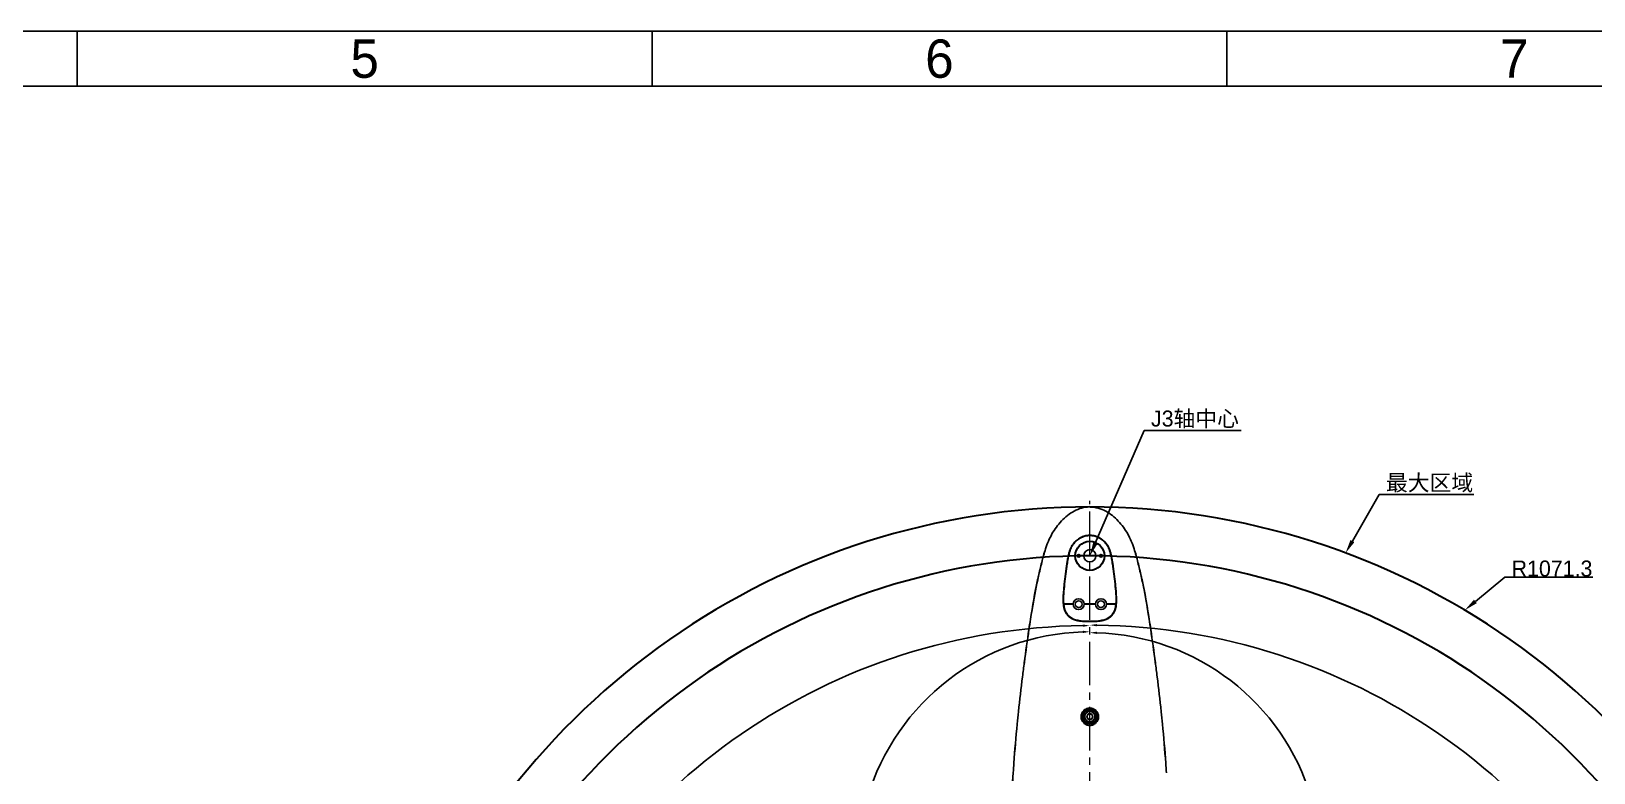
# Model space of a CAD drawing. Header units: millimetres. Extents: x 4086 to 8300, y 123 to 1549.
# Drawn here: x 7271 to 7957, y 1224 to 1549 of the extents above; entities that cross this region are included whole.
import ezdxf
from ezdxf import colors
from ezdxf.entities.mleader import LeaderData, LeaderLine
from ezdxf.enums import TextEntityAlignment as Align
from ezdxf.math import Vec2, Vec3

# ---------------------------------------------------------------- set-up
doc = ezdxf.new("R2010")
doc.units = ezdxf.units.MM
doc.linetypes.add('CENTER2', pattern=[28.575, 19.05, -3.175, 3.175, -3.175])
doc.layers.add('02___PRT_ALL_AXES', color=7, linetype='Continuous')
doc.layers.add('模板', color=7, linetype='Continuous')
doc.layers.add('中心线层', color=7, linetype='CENTER2', lineweight=0)
doc.layers.add('轮廓实线层', color=7, linetype='Continuous', lineweight=30)
doc.styles.add('思源黑', font='SourceHanSansCN-Normal.ttf')
doc.dimstyles.new('角度标注', dxfattribs={"dimtxt": 7, "dimasz": 3, "dimexe": 1.25, "dimexo": 0.625, "dimtad": 1, "dimtih": 1, "dimtoh": 1, "dimdsep": 46, "dimtxsty": '思源黑', "dimcen": 2.5, "dimadec": 0, "dimazin": 0, "dimtfac": 1, "dimtmove": 0, "dimatfit": 3, "dimfxl": 0, "dimarcsym": 0})

# ---------------------------------------------------------------- blocks, each defined once
blk = doc.blocks.new('图纸1')
at = {"color": 2}
for p, q in [((7291.66, 1549.22), (7291.66, 1525.22)), ((7543.66, 1549.22), (7543.66, 1525.22)), ((7795.66, 1549.22), (7795.66, 1525.22))]:
    blk.add_line(p, q, dxfattribs=at)
for points in [[(6283.66, 123.62), (6283.66, 1549.22), (8299.66, 1549.22), (8299.66, 123.62)], [(6403.66, 147.62), (6403.66, 1525.22), (8275.66, 1525.22), (8275.66, 147.62)]]:
    blk.add_lwpolyline(points, close=True, dxfattribs=at)
at = {"color": 2, "style": '思源黑'}
for s, p in [('5', (7417.66, 1537.22)), ('6', (7669.66, 1537.22)), ('7', (7921.66, 1537.22))]:
    blk.add_text(s, height=16.8, dxfattribs=at).set_placement(p, align=Align.MIDDLE_CENTER)
for tag, height, p in [('整机外形图', 19.2, (7891.14, 256.64)), ('当前页', 12, (8059.66, 207.62)), ('总页数', 12, (8203.66, 207.62))]:
    blk.add_attdef(tag, text='', height=height, dxfattribs=at).set_placement(p, align=Align.MIDDLE)
at = {"color": 7, "style": '思源黑'}
for tag, height, p in [('编号', 19.2, (8134.84, 252.67)), ('比例', 12, (7939.66, 171.62))]:
    blk.add_attdef(tag, text='', height=height, dxfattribs=at).set_placement(p, align=Align.MIDDLE)
blk = doc.blocks.new('*D1384')
at = {"layer": 'Defpoints', "color": 0}
for p in [(7735.59, 1343.42), (7540.71, 1205.31), (7735.59, 919.69), (7627.34, 894.77), (7538.77, 792.88)]:
    blk.add_point(p, dxfattribs=at)
at = {"layer": '轮廓实线层', "color": 0, "lineweight": -2}
for start, end in [(90.63802, 158.51194), (160.48173, 228.36198)]:
    blk.add_arc((7735.59, 1019.3), 269.41, start, end, dxfattribs=at)
at = {"layer": '轮廓实线层', "color": 0}
for points in [[(7732.59, 1288.19), (7732.59, 1289.19), (7735.59, 1288.71)], [(7556.26, 817.58), (7556.92, 818.33), (7558.84, 815.97)]]:
    blk.add_solid(points, dxfattribs=at)
at = {"layer": '轮廓实线层', "color": 0, "insert": (7483.24, 1113.65), "char_height": 7, "attachment_point": 5, "style": '思源黑'}
blk.add_mtext('139°', dxfattribs=at)
blk = doc.blocks.new('*D1385')
at = {"layer": 'Defpoints', "color": 0}
for p in [(7735.59, 1343.42), (7735.59, 1019.3), (8004.91, 1006.75), (7735.59, 919.69), (7843.84, 894.77)]:
    blk.add_point(p, dxfattribs=at)
at = {"layer": '轮廓实线层', "color": 0, "lineweight": -2}
blk.add_line((7844.25, 894.3), (7913.29, 814.88), dxfattribs=at)
for start, end in [(21.48732, 89.36246), (311.63754, 19.519)]:
    blk.add_arc((7735.59, 1019.3), 269.61, start, end, dxfattribs=at)
at = {"layer": '轮廓实线层', "color": 0}
for points in [[(7738.59, 1289.39), (7738.59, 1288.39), (7735.59, 1288.91)], [(7914.39, 818.18), (7915.05, 817.43), (7912.47, 815.82)]]:
    blk.add_solid(points, dxfattribs=at)
at = {"layer": '轮廓实线层', "color": 0, "insert": (7988.13, 1113.72), "char_height": 7, "attachment_point": 5, "style": '思源黑'}
blk.add_mtext('139°', dxfattribs=at)
blk = doc.blocks.new('*D1386')
at = {"layer": 'Defpoints', "color": 0}
for p in [(7735.59, 1343.42), (7656.93, 1248.76), (7735.59, 1184.3), (7672.21, 1065.1), (7735.59, 919.69)]:
    blk.add_point(p, dxfattribs=at)
at = {"layer": '轮廓实线层', "color": 0, "lineweight": -2}
for start, end in [(91.69021, 163.46675), (168.50561, 240.30979)]:
    blk.add_arc((7735.59, 1184.3), 101.7, start, end, dxfattribs=at)
at = {"layer": '轮廓实线层', "color": 0}
for points in [[(7732.6, 1285.45), (7732.58, 1286.45), (7735.59, 1286)], [(7684.98, 1095.51), (7685.46, 1096.39), (7687.85, 1094.5)]]:
    blk.add_solid(points, dxfattribs=at)
at = {"layer": '轮廓实线层', "color": 0, "insert": (7636.91, 1208.9), "char_height": 7, "attachment_point": 5, "style": '思源黑'}
blk.add_mtext('151°', dxfattribs=at)
blk = doc.blocks.new('*D1387')
at = {"layer": 'Defpoints', "color": 0}
for p in [(7735.59, 1343.42), (7735.59, 1184.3), (7834.91, 1164.39), (7803.99, 1055.66), (7735.59, 919.69)]:
    blk.add_point(p, dxfattribs=at)
at = {"layer": '轮廓实线层', "color": 0, "lineweight": -2}
for start, end in [(16.54335, 88.3031), (299.6969, 11.48452)]:
    blk.add_arc((7735.59, 1184.3), 101.3, start, end, dxfattribs=at)
at = {"layer": '轮廓实线层', "color": 0}
for points in [[(7738.6, 1286.05), (7738.58, 1285.05), (7735.59, 1285.6)], [(7785.53, 1096.74), (7786.02, 1095.87), (7783.15, 1094.86)]]:
    blk.add_solid(points, dxfattribs=at)
at = {"layer": '轮廓实线层', "color": 0, "insert": (7833.88, 1208.8), "char_height": 7, "attachment_point": 5, "style": '思源黑'}
blk.add_mtext('151°', dxfattribs=at)

msp = doc.modelspace()

# ---------------------------------------------------------------- linework, layer by layer
for p, q in [((7733.837, 1328.132), (7733.94, 1328.152)), ((7735.591, 1328.301), (7735.591, 1328.151)), ((7735.996, 1328.202), (7735.906, 1328.202)), ((7737.885, 1328.005), (7737.966, 1327.983)), ((7723.938, 1301.2), (7723.935, 1301.138)), ((7723.978, 1298.18), (7728.3, 1298.18)), ((7728.3, 1298.03), (7723.987, 1298.03)), ((7723.991, 1297.993), (7723.992, 1297.977)), ((7724.33, 1296.151), (7724.34, 1296.117)), ((7724.34, 1296.116), (7724.33, 1296.151)), ((7725.391, 1298.03), (7725.391, 1298.18)), ((7726.891, 1298.03), (7726.891, 1298.18)), ((7733.098, 1298.18), (7738.085, 1298.18)), ((7738.085, 1298.03), (7733.098, 1298.03)), ((7734.841, 1298.03), (7734.841, 1298.18)), ((7736.341, 1298.03), (7736.341, 1298.18)), ((7742.883, 1298.18), (7747.205, 1298.18)), ((7747.196, 1298.03), (7742.883, 1298.03)), ((7744.291, 1298.03), (7744.291, 1298.18)), ((7745.791, 1298.03), (7745.791, 1298.18)), ((7746.845, 1296.123), (7746.856, 1296.16)), ((7746.856, 1296.16), (7746.846, 1296.128)), ((7746.848, 1296.132), (7746.856, 1296.16)), ((7728.733, 1291.389), (7728.714, 1291.33)), ((7728.733, 1291.389), (7728.82, 1291.369)), ((7734.121, 1290.466), (7734.073, 1290.468)), ((7735.591, 1290.444), (7735.591, 1290.594)), ((7737.11, 1290.468), (7737.062, 1290.466)), ((7741.676, 1291.144), (7741.763, 1291.164)), ((7741.849, 1291.192), (7741.866, 1291.132)), ((7742.28, 1291.327), (7742.305, 1291.254)), ((7742.363, 1291.368), (7742.45, 1291.389)), ((7742.482, 1291.304), (7742.47, 1291.3)), ((7745.115, 1293.088), (7745.207, 1293.188)), ((7734.206, 1248.798), (7734.899, 1249.998)), ((7734.899, 1247.598), (7734.206, 1248.798)), ((7734.899, 1249.998), (7736.284, 1249.998)), ((7736.284, 1247.598), (7734.899, 1247.598)), ((7735.591, 1252.021), (7735.591, 1252.59)), ((7736.284, 1249.998), (7736.977, 1248.798)), ((7736.977, 1248.798), (7736.284, 1247.598)), ((7735.591, 1245.586), (7735.591, 1244.962))]:
    msp.add_line(p, q)
for centre, radius in [((7730.716, 1319.298), 0.585), ((7730.716, 1319.298), 0.495), ((7735.591, 1319.298), 2.7), ((7740.466, 1319.298), 0.585), ((7740.466, 1319.298), 0.495), ((7730.699, 1298.105), 2.4), ((7730.699, 1298.105), 1.5), ((7740.484, 1298.105), 2.4), ((7740.484, 1298.105), 1.5), ((7735.591, 1248.798), 3), ((7735.591, 1248.798), 2.43), ((7735.591, 1248.798), 2.25), ((7735.591, 1248.798), 1.2)]:
    msp.add_circle(centre, radius)
for centre, radius, start, end in [((7735.593, 1326.795), 13.904, 89.187636, 90.406438), ((7735.345, 1320.588), 7.694, 99.903578, 106.179159), ((7735.483, 1319.913), 8.382, 99.242401, 101.329189), ((7735.55, 1319.459), 8.841, 92.665918, 98.750781), ((7735.583, 1318.819), 9.482, 92.39735, 92.579525), ((7735.585, 1318.766), 9.535, 91.991955, 92.397142), ((7735.592, 1318.508), 9.703, 90.890881, 91.333609), ((7735.592, 1318.409), 9.892, 89.790896, 90.006143), ((7735.593, 1318.519), 9.781, 89.561549, 90.007183), ((7735.593, 1318.577), 9.724, 89.115269, 89.561557), ((7735.593, 1318.587), 9.624, 88.669551, 89.116275), ((7735.705, 1325.841), 2.37, 86.214551, 87.300553), ((7735.996, 1328.202), 0.09, 150.043405, 180), ((7735.632, 1319.443), 8.857, 81.536345, 87.338748), ((7735.63, 1319.424), 8.876, 81.914006, 87.328543), ((7735.673, 1319.756), 8.541, 80.631781, 81.887979), ((7735.681, 1319.803), 8.493, 80.089111, 81.50641), ((7735.853, 1320.638), 7.642, 74.305175, 78.872986), ((7735.85, 1320.618), 7.662, 74.425703, 74.803989), ((7735.846, 1320.615), 7.667, 73.944319, 74.301548), ((7931.096, 1260.76), 223.597, 167.186697, 167.599455), ((7932.66, 1260.337), 225.186, 167.168224, 167.579826), ((7538.52, 1260.337), 225.188, 12.420586, 12.831775), ((7540.209, 1260.788), 223.472, 12.400726, 12.81329), ((7732.314, 1298.465), 8.314, 196.035522, 196.280154), ((7732.528, 1298.538), 8.539, 196.218809, 196.409328), ((7732.136, 1298.413), 8.128, 196.278553, 200.295072), ((7732.245, 1298.451), 8.243, 196.383222, 200.856156), ((7732.097, 1298.389), 8.084, 196.32304, 200.814221), ((7732.106, 1298.391), 8.093, 196.332697, 200.636184), ((7731.853, 1298.313), 7.828, 200.327357, 200.933332), ((7731.726, 1298.254), 7.688, 200.676275, 201.113869), ((7731.712, 1298.248), 7.673, 200.85894, 201.132376), ((7731.916, 1298.33), 7.892, 200.885904, 201.158911), ((7731.811, 1298.297), 7.783, 200.933663, 201.193589), ((7731.792, 1298.282), 7.76, 200.890443, 202.839353), ((7731.674, 1298.234), 7.633, 201.114016, 201.430212), ((7731.579, 1298.196), 7.53, 201.127851, 202.856218), ((7731.784, 1298.286), 7.754, 201.193567, 201.490104), ((7731.875, 1298.314), 7.849, 201.158894, 201.449627), ((7731.548, 1298.188), 7.499, 201.427193, 204.7525), ((7731.703, 1298.254), 7.667, 201.488053, 202.874449), ((7731.753, 1298.266), 7.718, 201.446581, 202.82011), ((7731.17, 1298.019), 7.085, 202.819673, 209.501861), ((7731.348, 1298.099), 7.28, 202.856043, 204.803897), ((7731.547, 1298.179), 7.494, 202.83973, 204.228773), ((7731.435, 1298.129), 7.371, 204.143455, 204.449128), ((7731.043, 1297.944), 6.938, 204.117016, 208.902571), ((7731.393, 1298.11), 7.325, 204.449165, 204.720099), ((7731.008, 1297.925), 6.898, 204.66531, 209.513487), ((7731.133, 1298), 7.043, 204.804375, 209.357028), ((7740.221, 1297.901), 6.846, 330.228692, 333.432883), ((7739.672, 1298.165), 7.455, 335.263323, 337.163848), ((7739.827, 1298.104), 7.289, 335.186699, 337.131892), ((7739.62, 1298.197), 7.515, 335.23475, 338.562737), ((7739.636, 1298.181), 7.494, 335.76276, 337.146585), ((7739.757, 1298.134), 7.365, 336.351304, 337.125328), ((7739.391, 1298.284), 7.76, 337.149785, 339.100197), ((7739.578, 1298.209), 7.559, 337.130769, 339.13739), ((7739.467, 1298.261), 7.681, 337.109342, 338.498087), ((7739.431, 1298.267), 7.717, 337.160791, 338.543177), ((7739.309, 1298.316), 7.848, 338.540086, 338.828272), ((7739.386, 1298.294), 7.768, 338.496093, 338.831406), ((7739.502, 1298.239), 7.641, 338.559671, 338.842215), ((7739.267, 1298.332), 7.893, 338.828261, 339.106002), ((7739.463, 1298.254), 7.682, 338.84222, 339.129701), ((7739.359, 1298.304), 7.797, 338.831337, 339.051954), ((7738.932, 1298.455), 8.25, 339.136583, 343.646152), ((7739.063, 1298.411), 8.112, 339.094296, 343.663302), ((7739.085, 1298.391), 8.085, 339.1727, 343.513272), ((7739.074, 1298.395), 8.097, 339.176285, 343.704716), ((7738.74, 1298.497), 8.445, 343.492374, 343.70998), ((7738.873, 1298.467), 8.309, 343.661916, 343.924671), ((7734.96, 1299.142), 12.286, 354.557487, 354.807217), ((7735.228, 1299.118), 12.017, 354.546692, 354.807102), ((8360.721, 1189.985), 659.028, 171.141505, 171.531938), ((8277.769, 1202.667), 575.089, 171.117262, 171.564667), ((7730.946, 1297.892), 6.828, 208.910166, 209.182079), ((7731.078, 1297.954), 6.973, 208.981735, 209.404949), ((7730.976, 1297.908), 6.862, 209.126723, 209.763995), ((7730.986, 1297.914), 6.874, 209.18269, 209.988501), ((7731.21, 1298.042), 7.131, 209.348047, 209.918439), ((7731.014, 1297.93), 6.906, 209.76371, 210.125858), ((7731.218, 1298.051), 7.143, 209.805316, 214.711794), ((7731.292, 1298.091), 7.227, 209.914716, 215.419293), ((7731.229, 1298.053), 7.153, 209.918555, 210.73877), ((7732.281, 1298.85), 8.474, 218.234183, 222.035558), ((7732.174, 1298.743), 8.322, 221.967346, 227.302117), ((7730.772, 1297.144), 6.195, 232.724364, 234.461976), ((7730.757, 1297.123), 6.169, 233.056554, 234.476085), ((7730.851, 1297.271), 6.343, 233.286456, 235.060561), ((7730.68, 1297.016), 6.037, 234.479786, 234.900701), ((7730.621, 1296.958), 5.956, 234.839572, 235.140498), ((7730.654, 1296.979), 5.992, 234.894595, 235.156696), ((7730.706, 1297.082), 6.106, 235.154465, 238.811976), ((7730.816, 1297.222), 6.284, 235.062754, 235.413238), ((7730.63, 1296.944), 5.949, 235.134886, 235.560011), ((7730.806, 1297.208), 6.266, 235.411058, 235.678972), ((7730.599, 1296.9), 5.895, 235.527495, 236.015217), ((7730.606, 1296.91), 5.908, 235.560255, 235.777024), ((7730.746, 1297.118), 6.157, 235.669963, 238.996434), ((7730.589, 1296.884), 5.877, 235.776967, 236.060755), ((7730.529, 1296.795), 5.77, 236.057016, 239.616112), ((7730.765, 1297.159), 6.112, 237.700123, 244.543805), ((7730.697, 1297.038), 6.064, 238.674255, 238.992812), ((7730.685, 1297.017), 6.04, 239.005821, 239.386308), ((7730.938, 1297.48), 6.566, 239.534981, 246.416484), ((7731.249, 1298.184), 7.246, 244.569208, 249.48562), ((7731.207, 1298.079), 7.223, 246.362454, 249.328722), ((7731.525, 1298.89), 8.094, 249.231147, 249.585408), ((7731.305, 1298.333), 7.495, 249.313031, 249.688033), ((7731.325, 1298.387), 7.553, 249.687932, 249.982833), ((7731.398, 1298.551), 7.732, 249.604804, 250.187704), ((7731.528, 1298.9), 8.014, 249.409468, 249.585178), ((7731.405, 1298.571), 7.753, 249.961267, 250.271461), ((7731.414, 1298.594), 7.777, 250.187499, 250.587073), ((7728.733, 1291.389), 0.09, 317, 347.000012), ((7731.427, 1298.632), 7.818, 250.573967, 250.937804), ((7729.764, 1293.174), 2.037, 242.73184, 245.00792), ((7731.468, 1298.749), 7.942, 250.943461, 251.313693), ((7731.644, 1299.286), 8.507, 252.010327, 253.034705), ((7731.805, 1299.815), 9.06, 253.035212, 254.007631), ((7732.131, 1300.963), 10.252, 254.01501, 254.539645), ((7731.951, 1300.322), 9.588, 254.003857, 254.515654), ((7732.057, 1300.706), 9.986, 254.515076, 254.916192), ((7732.291, 1301.541), 10.853, 254.53936, 255.006197), ((7732.128, 1300.967), 10.257, 254.9151, 255.061901), ((7733.121, 1304.735), 14.153, 255.110737, 258.843389), ((7733.584, 1307.052), 16.515, 258.82183, 261.214664), ((7733.885, 1308.953), 18.441, 261.3217, 262.01422), ((7734.923, 1318.892), 28.435, 265.246309, 266.629913), ((7734.977, 1319.721), 29.266, 265.874831, 266.619795), ((7735.182, 1323.492), 33.043, 266.62357, 268.077602), ((7735.107, 1321.959), 31.509, 266.615981, 268.119706), ((7735.192, 1323.528), 33.079, 266.636457, 268.061889), ((7735.065, 1321.171), 30.719, 266.615692, 266.829108), ((7735.209, 1323.944), 33.496, 266.844431, 268.056442), ((7735.534, 1334.813), 44.37, 268.113001, 270.073796), ((7735.437, 1331.422), 40.977, 268.092726, 268.752078), ((7735.328, 1327.378), 36.932, 268.05379, 268.194152), ((7735.54, 1335.704), 45.26, 268.257833, 270.065498), ((7735.539, 1335.312), 44.869, 268.24366, 270.067053), ((7735.647, 1334.939), 44.495, 269.928482, 271.883716), ((7735.747, 1331.394), 40.949, 271.246376, 271.906335), ((7736, 1323.57), 33.121, 271.919787, 273.369113), ((7736.123, 1321.078), 30.626, 273.171696, 273.393614), ((7736.228, 1319.254), 28.799, 273.389727, 273.652155), ((7736.322, 1317.838), 27.38, 273.645141, 274.800602), ((7736.423, 1316.819), 26.356, 274.77878, 275.000256), ((7737.583, 1307.142), 16.607, 278.796171, 281.180265), ((7737.586, 1307.128), 16.593, 278.798193, 281.17659), ((7738.044, 1304.838), 14.257, 281.15562, 284.853548), ((7738.041, 1304.855), 14.274, 281.1597, 284.848091), ((7739.067, 1300.949), 10.236, 284.897174, 285.044287), ((7739.25, 1300.28), 9.542, 285.423049, 285.959625), ((7741.075, 1293.452), 2.389, 287.81177, 288.903225), ((7739.546, 1299.264), 8.394, 285.923789, 289.005103), ((7739.488, 1299.488), 8.715, 285.859348, 288.789038), ((7739.405, 1299.739), 8.98, 285.955783, 286.937109), ((7739.574, 1299.186), 8.401, 286.937629, 287.974954), ((7739.749, 1298.652), 7.839, 288.530299, 289.056256), ((7739.758, 1298.623), 7.809, 288.692782, 289.064643), ((7741.433, 1293.143), 2.003, 294.997449, 297.268552), ((7739.812, 1298.469), 7.646, 289.063811, 290.238755), ((7739.817, 1298.456), 7.632, 289.412414, 290.002899), ((7739.869, 1298.347), 7.512, 289.362885, 289.946421), ((7739.893, 1298.282), 7.443, 289.946712, 290.34134), ((7740.437, 1297.116), 6.155, 300.641036, 302.791216), ((7740.366, 1297.259), 6.315, 300.541476, 301.222806), ((7740.462, 1297.073), 6.106, 300.638441, 301.344329), ((7740.379, 1297.206), 6.262, 302.789583, 304.42503), ((7740.56, 1296.937), 5.939, 304.035367, 304.305562), ((7740.547, 1296.956), 5.962, 304.225462, 304.497842), ((7740.35, 1297.249), 6.314, 304.423181, 304.730621), ((7740.528, 1296.984), 5.996, 304.49785, 304.77679), ((7740.507, 1297.014), 6.032, 304.776821, 305.083696), ((7740.534, 1297), 6.005, 304.807043, 305.110254), ((7740.481, 1297.051), 6.078, 305.078222, 305.489756), ((7740.198, 1297.449), 6.566, 308.812849, 310.299701), ((7738.457, 1299.242), 9.067, 317.254889, 317.71899), ((7738.621, 1299.1), 8.85, 317.208572, 317.609105), ((7738.706, 1299.022), 8.735, 317.608613, 318.23957), ((7738.5, 1299.203), 9.008, 317.718786, 317.977362), ((7739.084, 1298.684), 8.228, 318.771276, 324.362382), ((7739.859, 1298.11), 7.264, 324.648865, 329.777878), ((7739.964, 1298.051), 7.143, 326.219438, 329.858343), ((7739.944, 1298.058), 7.164, 329.792645, 330.164384), ((7739.946, 1298.057), 7.162, 329.935114, 330.23441), ((7739.955, 1298.052), 7.152, 330.164412, 330.495518), ((7740.156, 1297.938), 6.921, 330.172331, 330.47518), ((7740.09, 1297.962), 6.99, 330.518668, 330.922292), ((7740.185, 1297.921), 6.887, 330.475042, 330.953641), ((7192.963, 1202.598), 575.544, 8.434028, 8.881298), ((7106.531, 1189.399), 663.002, 8.466766, 8.855048), ((8525.904, 1165.562), 826.007, 171.543599, 172.558277), ((8562.442, 1160.58), 862.856, 171.573197, 172.544511), ((6908.436, 1160.538), 863.163, 7.454496, 8.425642), ((6946.881, 1165.779), 824.39, 7.439978, 8.456834), ((8613.231, 1153.856), 914.115, 172.539676, 172.935047), ((8590.197, 1156.656), 890.885, 172.525887, 172.931556), ((6881.043, 1156.663), 890.827, 7.06673, 7.472993), ((6854.76, 1153.475), 917.329, 7.062436, 7.456974), ((8539.897, 1162.768), 840.241, 172.923097, 173.972681), ((8534.174, 1163.452), 834.451, 172.921303, 173.978137), ((6937.152, 1163.469), 834.308, 6.020618, 7.076979), ((6931.638, 1162.804), 839.888, 6.026277, 7.075652), ((8450.344, 1172.364), 750.176, 173.983341, 174.402619), ((8452.245, 1172.209), 752.056, 173.986783, 174.404998), ((7735.591, 1248.804), 3.218, 90.984545, 269.092497), ((7735.591, 1248.798), 3.16, 270, 269.223745), ((7735.591, 1248.798), 2.4, 90, 89.301442), ((7735.592, 1248.85), 3.171, 89.043995, 91.008731), ((7735.592, 1248.804), 3.218, 270.95159, 89.061128), ((7019.065, 1172.222), 751.928, 5.593973, 6.011966), ((7019.858, 1172.262), 751.162, 5.596821, 6.015255), ((8374.789, 1179.582), 674.277, 174.386777, 175.843586), ((8372.734, 1179.814), 672.182, 174.389358, 175.850648), ((7735.591, 1248.757), 3.171, 269.075749, 270.975235), ((7098.529, 1179.821), 672.102, 4.148302, 5.609618), ((7097.083, 1179.642), 673.586, 4.154595, 5.612751), ((8274.248, 1187.029), 573.461, 175.857627, 176.281539), ((8276.88, 1186.902), 576.067, 175.863975, 176.285949), ((7194.487, 1186.915), 575.883, 3.713021, 4.134969), ((7194.29, 1186.842), 576.112, 3.719014, 4.140815)]:
    msp.add_arc(centre, radius, start, end)
for points, knots in [([(7716.193, 1322.403), (7716.923, 1324.641), (7718.741, 1329.022), (7722.273, 1333.803), (7725.703, 1337.044), (7729.589, 1339.704), (7733.154, 1340.683), (7735.494, 1340.699)], [0, 0, 0, 0, 0.2503672, 0.5005403, 0.6258256, 0.751037, 1, 1, 1, 1]), ([(7735.787, 1340.698), (7738.12, 1340.665), (7741.666, 1339.668), (7745.53, 1337.002), (7748.942, 1333.763), (7752.457, 1328.992), (7754.266, 1324.623), (7754.993, 1322.393)], [0, 0, 0, 0, 0.2489848, 0.3741888, 0.4994743, 0.7496374, 1, 1, 1, 1]), ([(7735.787, 1340.689), (7738.116, 1340.656), (7741.658, 1339.662), (7745.527, 1337.008), (7748.948, 1333.773), (7752.462, 1328.996), (7754.276, 1324.628), (7755.01, 1322.398)], [0, 0, 0, 0, 0.2485495, 0.3738352, 0.4991908, 0.7495125, 1, 1, 1, 1]), ([(7713.07, 1310.348), (7713.53, 1312.373), (7714.484, 1316.413), (7715.527, 1320.437), (7716.176, 1322.409)], [0, 0, 0, 0, 0.5000389, 1, 1, 1, 1]), ([(7713.098, 1310.349), (7713.559, 1312.371), (7714.513, 1316.408), (7715.549, 1320.431), (7716.193, 1322.403)], [0, 0, 0, 0, 0.4998734, 1, 1, 1, 1]), ([(7733.837, 1328.132), (7733.56, 1328.076), (7732.575, 1327.826), (7730.983, 1327.064), (7729.253, 1325.691), (7727.825, 1324.001), (7726.998, 1322.351), (7726.554, 1320.954), (7726.194, 1319.538), (7725.839, 1317.749), (7725.367, 1314.87), (7724.883, 1311.259), (7724.457, 1307.639), (7724.171, 1304.738), (7723.993, 1302.558), (7723.894, 1300.371), (7723.917, 1298.909), (7723.978, 1298.18)], [0, 0, 0, 0, 0.0249574, 0.0899603, 0.1549631, 0.2199659, 0.2849688, 0.3174702, 0.3499716, 0.4149744, 0.4799773, 0.609983, 0.7399886, 0.8049915, 0.8699943, 0.9349972, 1, 1, 1, 1]), ([(7723.932, 1301.052), (7723.937, 1301.21), (7723.977, 1302.244), (7724.116, 1304.158), (7724.366, 1306.746), (7724.647, 1309.274), (7724.945, 1311.687), (7725.253, 1313.978), (7725.575, 1316.178), (7725.943, 1318.313), (7726.383, 1320.394), (7727.019, 1322.512), (7728.16, 1324.478), (7729.662, 1326.058), (7731.396, 1327.309), (7733.432, 1328.149), (7734.882, 1328.301), (7735.591, 1328.301)], [0, 0, 0, 0, 0.0149473, 0.0976285, 0.1818838, 0.2636691, 0.3411067, 0.4146389, 0.4851478, 0.5533795, 0.6201272, 0.685979, 0.7508379, 0.8143875, 0.8766478, 0.9379893, 1, 1, 1, 1]), ([(7735.591, 1328.151), (7734.862, 1328.151), (7733.391, 1327.987), (7731.351, 1327.116), (7729.584, 1325.795), (7728.107, 1324.151), (7727.058, 1322.198), (7726.461, 1320.073), (7726.02, 1317.915), (7725.539, 1315.012), (7725.047, 1311.367), (7724.531, 1306.982), (7724.118, 1302.594), (7724.005, 1299.643), (7724.128, 1298.18)], [0, 0, 0, 0, 0.0621789, 0.1243345, 0.1866127, 0.2488819, 0.3111314, 0.3735821, 0.436195, 0.4988516, 0.6242113, 0.7495786, 0.8749135, 1, 1, 1, 1]), ([(7734.233, 1328.202), (7733.948, 1328.16), (7733.638, 1328.097), (7733.334, 1328.015), (7733.307, 1328.008)], [0, 0, 0, 0, 0.9125635, 1, 1, 1, 1]), ([(7735.591, 1328.301), (7736.314, 1328.301), (7737.096, 1328.217), (7737.848, 1328.016), (7737.885, 1328.005)], [0, 0, 0, 0, 0.9510223, 1, 1, 1, 1]), ([(7747.054, 1298.18), (7747.177, 1299.643), (7747.065, 1302.594), (7746.652, 1306.982), (7746.136, 1311.367), (7745.644, 1315.012), (7745.163, 1317.915), (7744.721, 1320.073), (7744.125, 1322.198), (7743.076, 1324.151), (7741.6, 1325.795), (7739.832, 1327.115), (7737.792, 1327.987), (7736.321, 1328.151), (7735.591, 1328.151)], [0, 0, 0, 0, 0.1250844, 0.2504179, 0.3757837, 0.5011415, 0.5637968, 0.6264097, 0.6888563, 0.7511124, 0.8133827, 0.8756559, 0.9378172, 1, 1, 1, 1]), ([(7735.628, 1328.301), (7736.358, 1328.298), (7737.121, 1328.211), (7737.855, 1328.014), (7737.885, 1328.005)], [0, 0, 0, 0, 0.9595559, 1, 1, 1, 1]), ([(7737.859, 1328.013), (7737.838, 1328.018), (7737.564, 1328.091), (7737.286, 1328.149), (7737.027, 1328.19)], [0, 0, 0, 0, 0.0767089, 1, 1, 1, 1]), ([(7737.143, 1328.17), (7737.488, 1328.109), (7738.545, 1327.856), (7740.2, 1327.064), (7741.93, 1325.691), (7743.358, 1324.002), (7744.349, 1322.019), (7744.914, 1319.894), (7745.345, 1317.749), (7745.815, 1314.87), (7746.301, 1311.259), (7746.726, 1307.639), (7747.012, 1304.738), (7747.19, 1302.558), (7747.289, 1300.371), (7747.265, 1298.909), (7747.205, 1298.18)], [0, 0, 0, 0, 0.0308715, 0.0954801, 0.1600886, 0.2246972, 0.2893058, 0.3539143, 0.4185229, 0.4831315, 0.6123486, 0.7415657, 0.8061743, 0.8707829, 0.9353914, 1, 1, 1, 1]), ([(7747.251, 1301.057), (7747.246, 1301.194), (7747.208, 1302.2), (7747.074, 1304.081), (7746.826, 1306.653), (7746.548, 1309.167), (7746.253, 1311.57), (7745.947, 1313.857), (7745.627, 1316.055), (7745.263, 1318.192), (7744.828, 1320.27), (7744.215, 1322.383), (7743.106, 1324.368), (7741.612, 1325.98), (7739.918, 1327.228), (7738.611, 1327.797), (7737.966, 1327.983)], [0, 0, 0, 0, 0.0138531, 0.1020618, 0.1919504, 0.2792838, 0.3621019, 0.4409485, 0.5166844, 0.5900401, 0.6617536, 0.7323756, 0.8019585, 0.8705333, 0.9384924, 1, 1, 1, 1]), ([(7754.993, 1322.393), (7755.636, 1320.422), (7756.672, 1316.402), (7757.624, 1312.369), (7758.085, 1310.349)], [0, 0, 0, 0, 0.5001261, 1, 1, 1, 1]), ([(7755.01, 1322.398), (7755.658, 1320.428), (7756.7, 1316.407), (7757.653, 1312.371), (7758.113, 1310.348)], [0, 0, 0, 0, 0.4999634, 1, 1, 1, 1]), ([(7709.578, 1291.468), (7709.803, 1292.904), (7710.732, 1298.693), (7711.796, 1304.463), (7712.744, 1308.77)], [0, 0, 0, 0, 0.2478564, 1, 1, 1, 1]), ([(7758.438, 1308.772), (7758.757, 1307.325), (7759.962, 1301.581), (7760.929, 1295.79), (7761.607, 1291.455)], [0, 0, 0, 0, 0.2524331, 1, 1, 1, 1]), ([(7723.936, 1301.153), (7723.911, 1300.462), (7723.902, 1299.483), (7723.953, 1298.474), (7723.978, 1298.18)], [0, 0, 0, 0, 0.7108256, 1, 1, 1, 1]), ([(7723.935, 1301.138), (7723.927, 1300.891), (7723.901, 1299.905), (7723.916, 1298.918), (7723.978, 1298.18)], [0, 0, 0, 0, 0.2512186, 1, 1, 1, 1]), ([(7723.978, 1298.18), (7723.917, 1298.909), (7723.902, 1299.871), (7723.925, 1300.832), (7723.933, 1301.062)], [0, 0, 0, 0, 0.7596729, 1, 1, 1, 1]), ([(7723.978, 1298.18), (7723.916, 1298.918), (7723.902, 1299.876), (7723.925, 1300.833), (7723.932, 1301.052)], [0, 0, 0, 0, 0.7713848, 1, 1, 1, 1]), ([(7723.978, 1298.18), (7723.953, 1298.474), (7723.903, 1299.448), (7723.911, 1300.394), (7723.932, 1301.052)], [0, 0, 0, 0, 0.2996274, 1, 1, 1, 1]), ([(7724.329, 1296.151), (7724.278, 1296.327), (7724.116, 1296.959), (7724.028, 1297.585), (7723.987, 1298.03)], [0, 0, 0, 0, 0.2807125, 1, 1, 1, 1]), ([(7723.991, 1297.993), (7724.031, 1297.559), (7724.119, 1296.947), (7724.277, 1296.329), (7724.328, 1296.153)], [0, 0, 0, 0, 0.7145329, 1, 1, 1, 1]), ([(7724.138, 1298.03), (7724.254, 1296.763), (7724.952, 1294.224), (7727.375, 1291.867), (7729.825, 1291.077), (7732.365, 1290.657), (7734.303, 1290.594), (7735.591, 1290.594)], [0, 0, 0, 0, 0.2488906, 0.4967882, 0.6220333, 0.7479176, 1, 1, 1, 1]), ([(7733.109, 1290.514), (7732.858, 1290.53), (7732.243, 1290.578), (7731.238, 1290.693), (7730.079, 1290.9), (7728.796, 1291.223), (7727.322, 1291.899), (7725.98, 1293.086), (7724.92, 1294.517), (7724.477, 1295.641), (7724.329, 1296.151)], [0, 0, 0, 0, 0.0721091, 0.1763981, 0.2856129, 0.4039573, 0.5366374, 0.6898768, 0.8611008, 1, 1, 1, 1]), ([(7733.109, 1290.514), (7732.638, 1290.544), (7731.52, 1290.643), (7730.09, 1290.884), (7728.831, 1291.236), (7727.925, 1291.618), (7727.083, 1292.133), (7726.341, 1292.779), (7725.681, 1293.505), (7724.918, 1294.571), (7724.521, 1295.495), (7724.333, 1296.136), (7724.329, 1296.151)], [0, 0, 0, 0, 0.1262355, 0.3001966, 0.3871772, 0.4741577, 0.5611383, 0.6481189, 0.7350994, 0.82208, 0.9960411, 1, 1, 1, 1]), ([(7724.639, 1295.461), (7724.625, 1295.455), (7724.582, 1295.442), (7724.579, 1295.489), (7724.583, 1295.506)], [0, 0, 0, 0, 0.4824949, 1, 1, 1, 1]), ([(7735.591, 1290.594), (7736.88, 1290.594), (7738.818, 1290.656), (7741.358, 1291.077), (7743.808, 1291.867), (7746.23, 1294.224), (7746.929, 1296.763), (7747.045, 1298.03)], [0, 0, 0, 0, 0.2520893, 0.3779803, 0.5032169, 0.7511118, 1, 1, 1, 1]), ([(7746.856, 1296.16), (7746.709, 1295.653), (7746.269, 1294.529), (7745.211, 1293.094), (7743.868, 1291.905), (7742.395, 1291.225), (7741.109, 1290.902), (7739.951, 1290.693), (7738.944, 1290.578), (7738.329, 1290.531), (7738.078, 1290.514)], [0, 0, 0, 0, 0.1381443, 0.3099536, 0.4634183, 0.5959842, 0.7142612, 0.8235354, 0.9278764, 1, 1, 1, 1]), ([(7746.856, 1296.16), (7746.851, 1296.142), (7746.663, 1295.498), (7746.265, 1294.572), (7745.502, 1293.505), (7744.842, 1292.78), (7744.099, 1292.134), (7743.258, 1291.618), (7742.352, 1291.235), (7741.092, 1290.884), (7739.664, 1290.643), (7738.547, 1290.544), (7738.078, 1290.514)], [0, 0, 0, 0, 0.0047781, 0.1786604, 0.2656016, 0.3525428, 0.4394839, 0.5264251, 0.6133663, 0.7003074, 0.8741898, 1, 1, 1, 1]), ([(7747.196, 1298.03), (7747.156, 1297.594), (7747.069, 1296.972), (7746.909, 1296.343), (7746.856, 1296.16)], [0, 0, 0, 0, 0.7070979, 1, 1, 1, 1]), ([(7747.245, 1301.205), (7747.255, 1300.935), (7747.282, 1299.927), (7747.266, 1298.918), (7747.205, 1298.18)], [0, 0, 0, 0, 0.2677557, 1, 1, 1, 1]), ([(7747.245, 1301.205), (7747.272, 1300.482), (7747.282, 1299.487), (7747.228, 1298.459), (7747.205, 1298.18)], [0, 0, 0, 0, 0.7302217, 1, 1, 1, 1]), ([(7747.205, 1298.18), (7747.265, 1298.909), (7747.282, 1299.903), (7747.256, 1300.895), (7747.247, 1301.157)], [0, 0, 0, 0, 0.7355296, 1, 1, 1, 1]), ([(7747.205, 1298.18), (7747.266, 1298.918), (7747.281, 1299.876), (7747.258, 1300.834), (7747.25, 1301.053)], [0, 0, 0, 0, 0.7711038, 1, 1, 1, 1]), ([(7725.399, 1293.909), (7725.494, 1293.775), (7725.66, 1293.557), (7725.836, 1293.347), (7725.909, 1293.264)], [0, 0, 0, 0, 0.5976268, 1, 1, 1, 1]), ([(7727.049, 1292.193), (7726.698, 1292.457), (7726.362, 1292.77), (7726.054, 1293.103), (7726.041, 1293.117)], [0, 0, 0, 0, 0.9579116, 1, 1, 1, 1]), ([(7727.609, 1291.819), (7727.644, 1291.798), (7727.979, 1291.605), (7728.332, 1291.445), (7728.654, 1291.322)], [0, 0, 0, 0, 0.1060361, 1, 1, 1, 1]), ([(7729.483, 1291.057), (7729.692, 1291.002), (7729.991, 1290.932), (7730.288, 1290.871), (7730.379, 1290.853)], [0, 0, 0, 0, 0.6957148, 1, 1, 1, 1]), ([(7731.062, 1290.731), (7731.274, 1290.698), (7731.772, 1290.63), (7732.273, 1290.579), (7732.56, 1290.555)], [0, 0, 0, 0, 0.426691, 1, 1, 1, 1]), ([(7731.103, 1290.724), (7731.573, 1290.652), (7732.062, 1290.597), (7732.551, 1290.556), (7732.566, 1290.554)], [0, 0, 0, 0, 0.9683587, 1, 1, 1, 1]), ([(7735.591, 1290.444), (7735.234, 1290.444), (7734.519, 1290.451), (7733.689, 1290.48), (7733.218, 1290.507), (7733.109, 1290.514)], [0, 0, 0, 0, 0.4341436, 0.8685839, 1, 1, 1, 1]), ([(7735.591, 1290.444), (7734.942, 1290.444), (7734.114, 1290.458), (7733.287, 1290.503), (7733.109, 1290.514)], [0, 0, 0, 0, 0.7847159, 1, 1, 1, 1]), ([(7738.078, 1290.514), (7737.968, 1290.507), (7737.497, 1290.48), (7736.665, 1290.451), (7735.949, 1290.444), (7735.591, 1290.444)], [0, 0, 0, 0, 0.1315255, 0.5659263, 1, 1, 1, 1]), ([(7738.078, 1290.514), (7737.898, 1290.503), (7737.07, 1290.458), (7736.241, 1290.444), (7735.591, 1290.444)], [0, 0, 0, 0, 0.2165855, 1, 1, 1, 1]), ([(7740.799, 1290.852), (7740.893, 1290.871), (7741.191, 1290.932), (7741.493, 1291.002), (7741.7, 1291.057)], [0, 0, 0, 0, 0.3157419, 1, 1, 1, 1]), ([(7740.819, 1290.854), (7741.015, 1290.893), (7741.309, 1290.958), (7741.602, 1291.032), (7741.699, 1291.058)], [0, 0, 0, 0, 0.6643591, 1, 1, 1, 1]), ([(7742.526, 1291.321), (7742.772, 1291.414), (7743.127, 1291.57), (7743.467, 1291.757), (7743.574, 1291.821)], [0, 0, 0, 0, 0.6787945, 1, 1, 1, 1]), ([(7743.574, 1291.82), (7743.539, 1291.799), (7743.204, 1291.605), (7742.851, 1291.444), (7742.529, 1291.322)], [0, 0, 0, 0, 0.106133, 1, 1, 1, 1]), ([(7735.591, 1244.962), (7735.095, 1244.98), (7734.091, 1245.152), (7732.42, 1246.277), (7731.355, 1248.774), (7732.419, 1251.278), (7734.091, 1252.394), (7735.095, 1252.582), (7735.591, 1252.59)], [0, 0, 0, 0, 0.1263038, 0.2525654, 0.4999243, 0.7474161, 0.8736925, 1, 1, 1, 1]), ([(7735.591, 1252.59), (7736.087, 1252.571), (7737.092, 1252.401), (7738.763, 1251.275), (7739.828, 1248.778), (7738.764, 1246.274), (7737.092, 1245.159), (7736.088, 1244.969), (7735.591, 1244.962)], [0, 0, 0, 0, 0.1262986, 0.252559, 0.4999151, 0.7474203, 0.8736937, 1, 1, 1, 1]), ([(7701.163, 1203.924), (7701.177, 1205.631), (7701.311, 1212.402), (7701.666, 1219.166), (7701.995, 1224.22)], [0, 0, 0, 0, 0.2521644, 1, 1, 1, 1]), ([(7701.194, 1203.923), (7701.208, 1205.641), (7701.34, 1212.412), (7701.696, 1219.176), (7702.023, 1224.218)], [0, 0, 0, 0, 0.2537275, 1, 1, 1, 1])]:
    msp.add_open_spline(points, degree=3, knots=knots)
for points in [[(7733.836, 1328.133), (7734.401, 1328.246), (7734.978, 1328.298), (7735.553, 1328.301)], [(7737.226, 1328.156), (7736.829, 1328.229), (7736.427, 1328.273), (7736.029, 1328.291)], [(7709.554, 1291.471), (7710.457, 1297.265), (7711.456, 1303.049), (7712.715, 1308.776)], [(7758.468, 1308.778), (7759.728, 1303.046), (7760.727, 1297.257), (7761.631, 1291.459)], [(7724.078, 1298.03), (7724.167, 1297.056), (7724.38, 1296.073), (7724.777, 1295.179)], [(7746.403, 1295.175), (7746.802, 1296.07), (7747.016, 1297.054), (7747.106, 1298.03)], [(7747.191, 1297.977), (7747.133, 1297.363), (7747.028, 1296.753), (7746.856, 1296.16)], [(7746.858, 1296.166), (7747.028, 1296.757), (7747.133, 1297.366), (7747.191, 1297.977)], [(7725.945, 1293.223), (7725.6, 1293.612), (7725.291, 1294.03), (7725.033, 1294.478)], [(7725.396, 1293.912), (7725.578, 1293.656), (7725.776, 1293.411), (7725.986, 1293.177)], [(7726.057, 1293.099), (7726.271, 1292.867), (7726.497, 1292.646), (7726.738, 1292.441)], [(7727.608, 1291.819), (7727.945, 1291.621), (7728.303, 1291.455), (7728.662, 1291.319)], [(7742.52, 1291.319), (7742.879, 1291.455), (7743.237, 1291.622), (7743.575, 1291.82)], [(7744.134, 1292.194), (7744.491, 1292.462), (7744.817, 1292.766), (7745.117, 1293.09)], [(7744.162, 1292.215), (7744.507, 1292.477), (7744.824, 1292.773), (7745.115, 1293.088)], [(7744.433, 1292.432), (7744.674, 1292.636), (7744.901, 1292.856), (7745.115, 1293.088)], [(7745.192, 1293.172), (7745.403, 1293.406), (7745.601, 1293.651), (7745.783, 1293.908)]]:
    msp.add_open_spline(points, degree=3)
at = {"layer": '02___PRT_ALL_AXES'}
for centre, start, end in [((7730.699, 1298.105), 177.819227, 182.180773), ((7730.699, 1298.105), 357.819227, 2.180773), ((7740.484, 1298.105), 177.819227, 182.180773), ((7740.484, 1298.105), 357.819227, 2.180773)]:
    msp.add_arc(centre, 2.55, start, end, dxfattribs=at)
at = {"layer": '中心线层'}
for p, q in [((7735.591, 919.687), (7735.591, 1343.425)), ((7724.279, 1319.298), (7746.903, 1319.298))]:
    msp.add_line(p, q, dxfattribs=at)
at = {"layer": '轮廓实线层'}
msp.add_circle((7735.591, 1319.298), 6.375, dxfattribs=at)
for radius in [321.402, 300]:
    msp.add_arc((7735.591, 1019.298), radius, 310, 230, dxfattribs=at)

# ---------------------------------------------------------------- block references
at = {"layer": '模板'}
msp.add_blockref('图纸1', (0, 0), dxfattribs=at)

# ---------------------------------------------------------------- dimensions: what is measured, and where the dimension line sits
at = {"layer": '轮廓实线层'}
for base, line1, line2, text, picture, middle in [((7540.71, 1205.313), ((7735.591, 919.687), (7735.591, 1343.425)), ((7627.342, 894.77), (7538.774, 792.885)), '139°', '*D1384', (7483.244, 1113.646)), ((7656.93, 1248.758), ((7735.591, 919.687), (7735.591, 1343.425)), ((7735.591, 1184.298), (7672.213, 1065.1)), '151°', '*D1386', (7636.913, 1208.901)), ((8004.909, 1006.754), ((7735.591, 1019.298), (7843.841, 894.77)), ((7735.591, 919.687), (7735.591, 1343.425)), '139°', '*D1385', (7988.127, 1113.717)), ((7834.915, 1164.391), ((7735.591, 919.687), (7735.591, 1343.425)), ((7735.591, 1184.298), (7803.987, 1055.664)), '151°', '*D1387', (7833.881, 1208.804))]:
    dim = msp.add_angular_dim_2l(base=base, line1=line1, line2=line2, text=text, dimstyle='角度标注', override={"dimtxsty": '思源黑'}, dxfattribs=at)
    dim.commit()
    dim.dimension.update_dxf_attribs({"geometry": picture, "text_midpoint": middle})

# ---------------------------------------------------------------- leaders
ml = msp.add_multileader_mtext('Standard')
ml.set_content('{\\C256;J3轴中心}', style='思源黑')
ml.set_leader_properties()
ml.build(insert=Vec2(0, 0))
ml.multileader.update_dxf_attribs({"text_left_attachment_type": 5, "text_right_attachment_type": 5, "dogleg_length": 1, "arrow_head_size": 6})
ctx = ml.context
ctx.base_point, ctx.char_height, ctx.arrow_head_size, ctx.plane_origin = Vec3(7760.42, 1374.247), 7, 6, Vec3(7735.591, 1319.298)
ctx.left_attachment, ctx.right_attachment = 5, 5
notes = []
notes.append((ctx, [(0, (1, 1, 0), (7759.42, 1374.247), (1, 0), 1, [(0, [(7735.591, 1319.298)], 0, [])])]))
ctx.mtext.insert, ctx.mtext.flow_direction = Vec3(7762.42, 1382.97), 5
ml = msp.add_multileader_mtext('Standard')
ml.set_content('{\\C256;最大区域}', style='思源黑')
ml.set_leader_properties()
ml.build(insert=Vec2(0, 0))
ml.multileader.update_dxf_attribs({"text_left_attachment_type": 5, "text_right_attachment_type": 5, "dogleg_length": 1, "arrow_head_size": 6})
ctx = ml.context
ctx.base_point, ctx.char_height, ctx.arrow_head_size, ctx.plane_origin = Vec3(7863.432, 1346.126), 7, 6, Vec3(7847.703, 1320.512)
ctx.left_attachment, ctx.right_attachment = 5, 5
notes.append((ctx, [(0, (1, 1, 0), (7862.432, 1346.126), (1, 0), 1, [(0, [(7847.703, 1320.512)], 0, [])])]))
ctx.mtext.insert, ctx.mtext.flow_direction = Vec3(7865.432, 1354.84), 5
ml = msp.add_multileader_mtext('Standard')
ml.set_content('R1071.3', style='思源黑')
ml.set_leader_properties()
ml.build(insert=Vec2(0, 0))
ml.multileader.update_dxf_attribs({"text_left_attachment_type": 5, "text_right_attachment_type": 5, "dogleg_length": 1, "arrow_head_size": 6})
ctx = ml.context
ctx.base_point, ctx.char_height, ctx.arrow_head_size, ctx.plane_origin = Vec3(7918.525, 1309.971), 7, 6, Vec3(7899.992, 1295.471)
ctx.left_attachment, ctx.right_attachment = 5, 5
notes.append((ctx, [(0, (1, 1, 0), (7917.525, 1309.971), (1, 0), 1, [(0, [(7899.992, 1295.471)], 0, [])])]))
ctx.mtext.insert, ctx.mtext.flow_direction = Vec3(7920.525, 1317.233), 5
for ctx, leaders in notes:
    for number, flags, end, landing, length, lines in leaders:
        leader = LeaderData()
        leader.index, (leader.has_last_leader_line, leader.has_dogleg_vector, leader.attachment_direction) = number, flags
        leader.last_leader_point, leader.dogleg_vector, leader.dogleg_length = Vec3(end), Vec3(landing), length
        for number, points, colour, breaks in lines:
            line = LeaderLine()
            line.index, line.vertices, line.color, line.breaks = number, Vec3.list(points), colors.encode_raw_color(colour), breaks
            leader.lines.append(line)
        ctx.leaders.append(leader)

doc.saveas('drawing.dxf')
